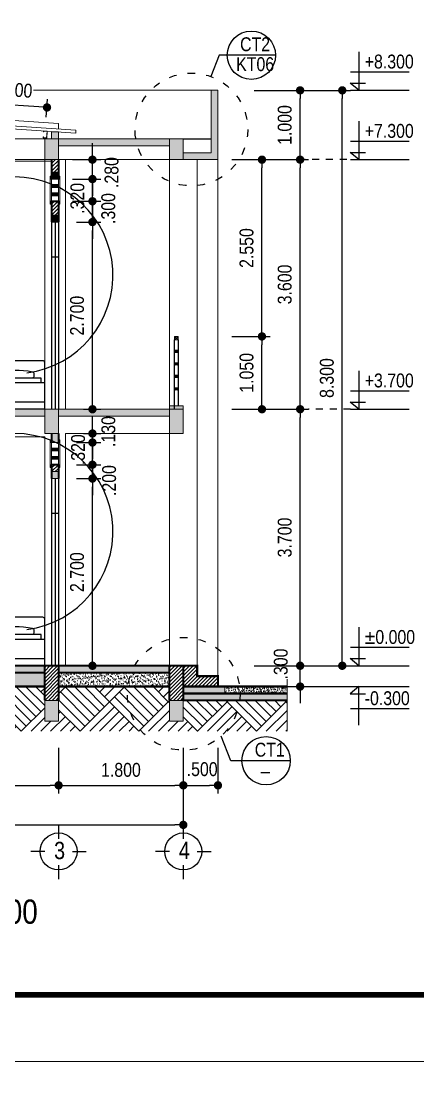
# Model space of a CAD drawing. Header units: millimetres. Extents: x 100 to 288, y -65 to 177.
# Drawn here: x 257.31 to 263.02, y 116.98 to 132.45 of the extents above; entities that cross this region are included whole.
import ezdxf

# ---------------------------------------------------------------- set-up
doc = ezdxf.new("R2010")
doc.units = ezdxf.units.MM
doc.header["$LTSCALE"] = 0.3
doc.header["$MEASUREMENT"] = 0
doc.header["$PDMODE"] = 2
doc.linetypes.add('ACAD_ISO03W100', pattern=[30, 12, -18])
doc.layers.get('0').update_dxf_attribs({"linetype": 'CONTINUOUS', "lineweight": 13})
doc.layers.get('DEFPOINTS').update_dxf_attribs({"linetype": 'CONTINUOUS', "lineweight": 13})
for name, color, linetype in [('CHU', 3, 'CONTINUOUS'), ('HACTH', 8, 'CONTINUOUS'), ('HATCH', 8, 'CONTINUOUS'), ('HATCH1', 8, 'CONTINUOUS'), ('LAYER 1', 1, 'CONTINUOUS'), ('LAYER 7', 7, 'CONTINUOUS'), ('LAYER1', 1, 'CONTINUOUS'), ('LAYER5', 5, 'CONTINUOUS'), ('LAYER7', 7, 'CONTINUOUS'), ('NETMANH', 44, 'CONTINUOUS')]:
    doc.layers.add(name, color=color, linetype=linetype)
doc.styles.add('HELVE-KT', font='VHELVCN.TTF')
doc.dimstyles.new('1-100', dxfattribs={"dimtxt": 0.2, "dimasz": 0.12, "dimexe": 0.12, "dimexo": 0.2, "dimgap": 0.12, "dimtad": 1, "dimdec": 3, "dimzin": 4, "dimdsep": 46, "dimtxsty": 'HELVE-KT', "dimblk1": 'DOT', "dimblk2": 'DOT', "dimsah": 1, "dimcen": -0.18, "dimadec": 3, "dimazin": 0, "dimtfac": 1, "dimtdec": 3, "dimtmove": 2, "dimatfit": 3, "dimldrblk": 'DOT', "dimfxl": 0, "dimtolj": 1, "dimtzin": 4, "dimarcsym": 0})

# ---------------------------------------------------------------- blocks, each defined once
blk = doc.blocks.new('_DOT')
at = {"color": 0, "linetype": 'ByBlock'}
blk.add_line((-0.5, 0), (-1, 0), dxfattribs=at)
at = {"color": 0, "linetype": 'ByBlock', "const_width": 0.5}
blk.add_lwpolyline([(-0.25, 0, 1), (0.25, 0, 1)], format="xyb", close=True, dxfattribs=at)
blk = doc.blocks.new('*D493')
at = {"layer": 'DEFPOINTS', "color": 0, "lineweight": -2, "ltscale": 5}
for p in [(252.142, 122.172), (257.842, 122.172), (257.842, 121.43)]:
    blk.add_point(p, dxfattribs=at)
at = {"layer": 'LAYER 1', "color": 0, "lineweight": -2, "ltscale": 5}
for p, q in [((252.142, 121.972), (252.142, 121.31)), ((257.842, 121.972), (257.842, 121.31)), ((252.262, 121.43), (257.722, 121.43))]:
    blk.add_line(p, q, dxfattribs=at)
at = {"layer": 'LAYER 1', "color": 0, "lineweight": -2, "ltscale": 5, "xscale": 0.12, "yscale": 0.12, "zscale": 0.12, "rotation": 180}
blk.add_blockref('_DOT', (252.142, 121.43), dxfattribs=at)
at = {"layer": 'LAYER 1', "color": 0, "lineweight": -2, "ltscale": 5, "xscale": 0.12, "yscale": 0.12, "zscale": 0.12}
blk.add_blockref('_DOT', (257.842, 121.43), dxfattribs=at)
at = {"layer": 'LAYER 1', "color": 0, "ltscale": 5, "insert": (254.992, 121.652), "char_height": 0.2, "attachment_point": 5, "style": 'HELVE-KT'}
blk.add_mtext('\\A1;5.700', dxfattribs=at)
blk = doc.blocks.new('*D494')
at = {"layer": 'DEFPOINTS', "color": 0, "lineweight": -2, "ltscale": 5}
for p in [(257.842, 122.172), (259.642, 122.172), (259.642, 121.43)]:
    blk.add_point(p, dxfattribs=at)
at = {"layer": 'LAYER 1', "color": 0, "lineweight": -2, "ltscale": 5}
for p, q in [((257.842, 121.972), (257.842, 121.31)), ((259.642, 121.972), (259.642, 121.31)), ((257.962, 121.43), (259.522, 121.43))]:
    blk.add_line(p, q, dxfattribs=at)
at = {"layer": 'LAYER 1', "color": 0, "lineweight": -2, "ltscale": 5, "xscale": 0.12, "yscale": 0.12, "zscale": 0.12, "rotation": 180}
blk.add_blockref('_DOT', (257.842, 121.43), dxfattribs=at)
at = {"layer": 'LAYER 1', "color": 0, "lineweight": -2, "ltscale": 5, "xscale": 0.12, "yscale": 0.12, "zscale": 0.12}
blk.add_blockref('_DOT', (259.642, 121.43), dxfattribs=at)
at = {"layer": 'LAYER 1', "color": 0, "ltscale": 5, "insert": (258.742, 121.652), "char_height": 0.2, "attachment_point": 5, "style": 'HELVE-KT'}
blk.add_mtext('\\A1;1.800', dxfattribs=at)
blk = doc.blocks.new('*D495')
at = {"layer": 'DEFPOINTS', "color": 0, "lineweight": -2, "ltscale": 5}
for p in [(250.642, 121.578), (259.642, 121.578), (259.642, 120.86)]:
    blk.add_point(p, dxfattribs=at)
at = {"layer": 'LAYER 1', "color": 0, "lineweight": -2, "ltscale": 5}
for p, q in [((250.642, 121.378), (250.642, 120.74)), ((259.642, 121.378), (259.642, 120.74)), ((250.762, 120.86), (259.522, 120.86))]:
    blk.add_line(p, q, dxfattribs=at)
at = {"layer": 'LAYER 1', "color": 0, "lineweight": -2, "ltscale": 5, "xscale": 0.12, "yscale": 0.12, "zscale": 0.12, "rotation": 180}
blk.add_blockref('_DOT', (250.642, 120.86), dxfattribs=at)
at = {"layer": 'LAYER 1', "color": 0, "lineweight": -2, "ltscale": 5, "xscale": 0.12, "yscale": 0.12, "zscale": 0.12}
blk.add_blockref('_DOT', (259.642, 120.86), dxfattribs=at)
at = {"layer": 'LAYER 1', "color": 0, "ltscale": 5, "insert": (255.142, 121.082), "char_height": 0.2, "attachment_point": 5, "style": 'HELVE-KT'}
blk.add_mtext('\\A1;9.000', dxfattribs=at)
blk = doc.blocks.new('*D496')
at = {"layer": 'DEFPOINTS', "color": 0, "lineweight": -2, "ltscale": 5}
for p in [(259.642, 122.172), (260.142, 122.172), (260.142, 121.43)]:
    blk.add_point(p, dxfattribs=at)
at = {"layer": 'LAYER 1', "color": 0, "lineweight": -2, "ltscale": 5}
for p, q in [((259.642, 121.972), (259.642, 121.31)), ((260.142, 121.972), (260.142, 121.31)), ((259.762, 121.43), (260.022, 121.43))]:
    blk.add_line(p, q, dxfattribs=at)
at = {"layer": 'LAYER 1', "color": 0, "lineweight": -2, "ltscale": 5, "xscale": 0.12, "yscale": 0.12, "zscale": 0.12, "rotation": 180}
blk.add_blockref('_DOT', (259.642, 121.43), dxfattribs=at)
at = {"layer": 'LAYER 1', "color": 0, "lineweight": -2, "ltscale": 5, "xscale": 0.12, "yscale": 0.12, "zscale": 0.12}
blk.add_blockref('_DOT', (260.142, 121.43), dxfattribs=at)
at = {"layer": 'LAYER 1', "color": 0, "ltscale": 5, "insert": (259.914, 121.662), "char_height": 0.2, "attachment_point": 5, "style": 'HELVE-KT'}
blk.add_mtext('\\A1;.500', dxfattribs=at)
blk = doc.blocks.new('*D487')
at = {"layer": 'DEFPOINTS', "color": 0, "lineweight": -2, "ltscale": 5}
for p in [(260.466, 123.155), (261.328, 123.155), (260.466, 122.855)]:
    blk.add_point(p, dxfattribs=at)
at = {"layer": 'LAYER 1', "color": 0, "lineweight": -2, "ltscale": 5}
for p, q in [((261.328, 123.275), (261.328, 123.395)), ((260.666, 123.155), (261.448, 123.155)), ((261.328, 122.855), (261.328, 123.155)), ((260.666, 122.855), (261.448, 122.855)), ((261.328, 122.735), (261.328, 122.615))]:
    blk.add_line(p, q, dxfattribs=at)
at = {"layer": 'LAYER 1', "color": 0, "lineweight": -2, "ltscale": 5, "xscale": 0.12, "yscale": 0.12, "zscale": 0.12}
for p, rotation in [((261.328, 123.155), 270), ((261.328, 122.855), 90)]:
    blk.add_blockref('_DOT', p, dxfattribs=dict(at, rotation=rotation))
at = {"layer": 'LAYER 1', "color": 0, "ltscale": 5, "insert": (261.049, 123.18), "char_height": 0.2, "attachment_point": 5, "rotation": 90, "style": 'HELVE-KT'}
blk.add_mtext('\\A1;.300', dxfattribs=at)
blk = doc.blocks.new('*D488')
at = {"layer": 'DEFPOINTS', "color": 0, "lineweight": -2, "ltscale": 5}
for p in [(260.466, 126.855), (261.328, 126.855), (260.466, 123.155)]:
    blk.add_point(p, dxfattribs=at)
at = {"layer": 'LAYER 1', "color": 0, "lineweight": -2, "ltscale": 5}
for p, q in [((260.666, 126.855), (261.448, 126.855)), ((261.328, 123.275), (261.328, 126.735)), ((260.666, 123.155), (261.448, 123.155))]:
    blk.add_line(p, q, dxfattribs=at)
at = {"layer": 'LAYER 1', "color": 0, "lineweight": -2, "ltscale": 5, "xscale": 0.12, "yscale": 0.12, "zscale": 0.12}
for p, rotation in [((261.328, 126.855), 90), ((261.328, 123.155), 270)]:
    blk.add_blockref('_DOT', p, dxfattribs=dict(at, rotation=rotation))
at = {"layer": 'LAYER 1', "color": 0, "ltscale": 5, "insert": (261.106, 125.005), "char_height": 0.2, "attachment_point": 5, "rotation": 90, "style": 'HELVE-KT'}
blk.add_mtext('\\A1;3.700', dxfattribs=at)
blk = doc.blocks.new('*D489')
at = {"layer": 'DEFPOINTS', "color": 0, "lineweight": -2, "ltscale": 5}
for p in [(260.466, 130.455), (261.328, 130.455), (260.466, 126.855)]:
    blk.add_point(p, dxfattribs=at)
at = {"layer": 'LAYER 1', "color": 0, "lineweight": -2, "ltscale": 5}
for p, q in [((260.666, 130.455), (261.448, 130.455)), ((261.328, 126.975), (261.328, 130.335)), ((260.666, 126.855), (261.448, 126.855))]:
    blk.add_line(p, q, dxfattribs=at)
at = {"layer": 'LAYER 1', "color": 0, "lineweight": -2, "ltscale": 5, "xscale": 0.12, "yscale": 0.12, "zscale": 0.12}
for p, rotation in [((261.328, 130.455), 90), ((261.328, 126.855), 270)]:
    blk.add_blockref('_DOT', p, dxfattribs=dict(at, rotation=rotation))
at = {"layer": 'LAYER 1', "color": 0, "ltscale": 5, "insert": (261.106, 128.655), "char_height": 0.2, "attachment_point": 5, "rotation": 90, "style": 'HELVE-KT'}
blk.add_mtext('\\A1;3.600', dxfattribs=at)
blk = doc.blocks.new('*D490')
at = {"layer": 'DEFPOINTS', "color": 0, "lineweight": -2, "ltscale": 5}
for p in [(260.466, 131.455), (261.328, 131.455), (260.466, 130.455)]:
    blk.add_point(p, dxfattribs=at)
at = {"layer": 'LAYER 1', "color": 0, "lineweight": -2, "ltscale": 5}
for p, q in [((260.666, 131.455), (261.448, 131.455)), ((261.328, 130.575), (261.328, 131.335)), ((260.666, 130.455), (261.448, 130.455))]:
    blk.add_line(p, q, dxfattribs=at)
at = {"layer": 'LAYER 1', "color": 0, "lineweight": -2, "ltscale": 5, "xscale": 0.12, "yscale": 0.12, "zscale": 0.12}
for p, rotation in [((261.328, 131.455), 90), ((261.328, 130.455), 270)]:
    blk.add_blockref('_DOT', p, dxfattribs=dict(at, rotation=rotation))
at = {"layer": 'LAYER 1', "color": 0, "ltscale": 5, "insert": (261.106, 130.955), "char_height": 0.2, "attachment_point": 5, "rotation": 90, "style": 'HELVE-KT'}
blk.add_mtext('\\A1;1.000', dxfattribs=at)
blk = doc.blocks.new('*D491')
at = {"layer": 'DEFPOINTS', "color": 0, "lineweight": -2, "ltscale": 5}
for p in [(261.151, 131.455), (261.936, 131.455), (261.151, 123.155)]:
    blk.add_point(p, dxfattribs=at)
at = {"layer": 'LAYER 1', "color": 0, "lineweight": -2, "ltscale": 5}
for p, q in [((261.351, 131.455), (262.056, 131.455)), ((261.936, 123.275), (261.936, 131.335)), ((261.351, 123.155), (262.056, 123.155))]:
    blk.add_line(p, q, dxfattribs=at)
at = {"layer": 'LAYER 1', "color": 0, "lineweight": -2, "ltscale": 5, "xscale": 0.12, "yscale": 0.12, "zscale": 0.12}
for p, rotation in [((261.936, 131.455), 90), ((261.936, 123.155), 270)]:
    blk.add_blockref('_DOT', p, dxfattribs=dict(at, rotation=rotation))
at = {"layer": 'LAYER 1', "color": 0, "ltscale": 5, "insert": (261.714, 127.305), "char_height": 0.2, "attachment_point": 5, "rotation": 90, "style": 'HELVE-KT'}
blk.add_mtext('\\A1;8.300', dxfattribs=at)
blk = doc.blocks.new('g.don rong900')
at = {"layer": 'NETMANH'}
for p, q in [((-644, 380), (-1544, 380)), ((-644, 100), (-1544, 100)), ((-1544, 0), (-1386, 0)), ((-644, 0), (-1386, 0))]:
    blk.add_line(p, q, dxfattribs=at)
for points in [[(-644, 0), (-644, 670, 0.414214), (-674, 700), (-1514, 700, 0.414214), (-1544, 670), (-1544, 0)], [(-825, 454, 0.414214), (-795, 484), (-795, 507, 0.361454), (-820, 537, 0.091971), (-1337, 537, 0.361454), (-1361, 507), (-1361, 484, 0.414214), (-1331, 454)]]:
    blk.add_lwpolyline(points, format="xyb", dxfattribs=at)
blk.add_lwpolyline([(-694, 380), (-694, 450), (-1494, 450), (-1494, 380)], dxfattribs=at)
blk.add_arc((-1078, 1932), 1418, 262.8653, 277.1347, dxfattribs=at)
blk = doc.blocks.new('*D498')
at = {"layer": 'DEFPOINTS', "color": 0, "lineweight": -2, "ltscale": 0.08}
for p in [(257.901, 125.855), (258.331, 125.855), (257.901, 123.155)]:
    blk.add_point(p, dxfattribs=at)
at = {"layer": 'LAYER 1', "color": 0, "lineweight": -2, "ltscale": 0.08}
for p, q in [((258.101, 125.855), (258.451, 125.855)), ((258.331, 123.275), (258.331, 125.735)), ((258.101, 123.155), (258.451, 123.155))]:
    blk.add_line(p, q, dxfattribs=at)
at = {"layer": 'LAYER 1', "color": 0, "lineweight": -2, "ltscale": 0.08, "xscale": 0.12, "yscale": 0.12, "zscale": 0.12}
for p, rotation in [((258.331, 125.855), 90), ((258.331, 123.155), 270)]:
    blk.add_blockref('_DOT', p, dxfattribs=dict(at, rotation=rotation))
at = {"layer": 'LAYER 1', "color": 0, "lineweight": -2, "ltscale": 0.08, "insert": (258.109, 124.505), "char_height": 0.2, "attachment_point": 5, "rotation": 90, "style": 'HELVE-KT'}
blk.add_mtext('\\A1;2.700', dxfattribs=at)
blk = doc.blocks.new('*D499')
at = {"layer": 'DEFPOINTS', "color": 0, "lineweight": -2, "ltscale": 0.08}
for p in [(257.901, 126.055), (258.331, 126.055), (257.901, 125.855)]:
    blk.add_point(p, dxfattribs=at)
at = {"layer": 'LAYER 1', "color": 0, "lineweight": -2, "ltscale": 0.08}
for p, q in [((258.331, 126.175), (258.331, 126.295)), ((258.101, 126.055), (258.451, 126.055)), ((258.331, 125.855), (258.331, 126.055)), ((258.101, 125.855), (258.451, 125.855)), ((258.331, 125.735), (258.331, 125.615))]:
    blk.add_line(p, q, dxfattribs=at)
at = {"layer": 'LAYER 1', "color": 0, "lineweight": -2, "ltscale": 0.08, "xscale": 0.12, "yscale": 0.12, "zscale": 0.12}
for p, rotation in [((258.331, 126.055), 270), ((258.331, 125.855), 90)]:
    blk.add_blockref('_DOT', p, dxfattribs=dict(at, rotation=rotation))
at = {"layer": 'LAYER 1', "color": 0, "lineweight": -2, "ltscale": 0.08, "insert": (258.572, 125.826), "char_height": 0.2, "attachment_point": 5, "rotation": 90, "style": 'HELVE-KT'}
blk.add_mtext('\\A1;.200', dxfattribs=at)
blk = doc.blocks.new('*D500')
at = {"layer": 'DEFPOINTS', "color": 0, "lineweight": -2, "ltscale": 0.08}
for p in [(257.901, 126.375), (258.331, 126.375), (257.901, 126.055)]:
    blk.add_point(p, dxfattribs=at)
at = {"layer": 'LAYER 1', "color": 0, "lineweight": -2, "ltscale": 0.08}
for p, q in [((258.331, 126.495), (258.331, 126.615)), ((258.101, 126.375), (258.451, 126.375)), ((258.331, 126.055), (258.331, 126.375)), ((258.101, 126.055), (258.451, 126.055)), ((258.331, 125.935), (258.331, 125.815))]:
    blk.add_line(p, q, dxfattribs=at)
at = {"layer": 'LAYER 1', "color": 0, "lineweight": -2, "ltscale": 0.08, "xscale": 0.12, "yscale": 0.12, "zscale": 0.12}
for p, rotation in [((258.331, 126.375), 270), ((258.331, 126.055), 90)]:
    blk.add_blockref('_DOT', p, dxfattribs=dict(at, rotation=rotation))
at = {"layer": 'LAYER 1', "color": 0, "lineweight": -2, "ltscale": 0.08, "insert": (258.124, 126.271), "char_height": 0.2, "attachment_point": 5, "rotation": 90, "style": 'HELVE-KT'}
blk.add_mtext('\\A1;.320', dxfattribs=at)
blk = doc.blocks.new('*D501')
at = {"layer": 'DEFPOINTS', "color": 0, "lineweight": -2, "ltscale": 0.08}
for p in [(258.001, 126.505), (258.331, 126.505), (257.901, 126.375)]:
    blk.add_point(p, dxfattribs=at)
at = {"layer": 'LAYER 1', "color": 0, "lineweight": -2, "ltscale": 0.08}
for p, q in [((258.331, 126.625), (258.331, 126.745)), ((258.201, 126.505), (258.451, 126.505)), ((258.331, 126.375), (258.331, 126.505)), ((258.101, 126.375), (258.451, 126.375)), ((258.331, 126.255), (258.331, 126.135))]:
    blk.add_line(p, q, dxfattribs=at)
at = {"layer": 'LAYER 1', "color": 0, "lineweight": -2, "ltscale": 0.08, "xscale": 0.12, "yscale": 0.12, "zscale": 0.12}
for p, rotation in [((258.331, 126.505), 270), ((258.331, 126.375), 90)]:
    blk.add_blockref('_DOT', p, dxfattribs=dict(at, rotation=rotation))
at = {"layer": 'LAYER 1', "color": 0, "lineweight": -2, "ltscale": 0.08, "insert": (258.561, 126.533), "char_height": 0.2, "attachment_point": 5, "rotation": 90, "style": 'HELVE-KT'}
blk.add_mtext('\\A1;.130', dxfattribs=at)
blk = doc.blocks.new('*D502')
at = {"layer": 'DEFPOINTS', "color": 0, "lineweight": -2, "ltscale": 0.08}
for p in [(257.901, 129.555), (258.331, 129.555), (258.001, 126.855)]:
    blk.add_point(p, dxfattribs=at)
at = {"layer": 'LAYER 1', "color": 0, "lineweight": -2, "ltscale": 0.08}
for p, q in [((258.101, 129.555), (258.451, 129.555)), ((258.331, 126.975), (258.331, 129.435)), ((258.201, 126.855), (258.451, 126.855))]:
    blk.add_line(p, q, dxfattribs=at)
at = {"layer": 'LAYER 1', "color": 0, "lineweight": -2, "ltscale": 0.08, "xscale": 0.12, "yscale": 0.12, "zscale": 0.12}
for p, rotation in [((258.331, 129.555), 90), ((258.331, 126.855), 270)]:
    blk.add_blockref('_DOT', p, dxfattribs=dict(at, rotation=rotation))
at = {"layer": 'LAYER 1', "color": 0, "lineweight": -2, "ltscale": 0.08, "insert": (258.109, 128.205), "char_height": 0.2, "attachment_point": 5, "rotation": 90, "style": 'HELVE-KT'}
blk.add_mtext('\\A1;2.700', dxfattribs=at)
blk = doc.blocks.new('*D503')
at = {"layer": 'DEFPOINTS', "color": 0, "lineweight": -2, "ltscale": 0.08}
for p in [(257.842, 129.855), (258.331, 129.855), (257.901, 129.555)]:
    blk.add_point(p, dxfattribs=at)
at = {"layer": 'LAYER 1', "color": 0, "lineweight": -2, "ltscale": 0.08}
for p, q in [((258.331, 129.975), (258.331, 130.095)), ((258.042, 129.855), (258.451, 129.855)), ((258.331, 129.555), (258.331, 129.855)), ((258.101, 129.555), (258.451, 129.555)), ((258.331, 129.435), (258.331, 129.315))]:
    blk.add_line(p, q, dxfattribs=at)
at = {"layer": 'LAYER 1', "color": 0, "lineweight": -2, "ltscale": 0.08, "xscale": 0.12, "yscale": 0.12, "zscale": 0.12}
for p, rotation in [((258.331, 129.855), 270), ((258.331, 129.555), 90)]:
    blk.add_blockref('_DOT', p, dxfattribs=dict(at, rotation=rotation))
at = {"layer": 'LAYER 1', "color": 0, "lineweight": -2, "ltscale": 0.08, "insert": (258.56, 129.75), "char_height": 0.2, "attachment_point": 5, "rotation": 90, "style": 'HELVE-KT'}
blk.add_mtext('\\A1;.300', dxfattribs=at)
blk = doc.blocks.new('*D504')
at = {"layer": 'DEFPOINTS', "color": 0, "lineweight": -2, "ltscale": 0.08}
for p in [(257.842, 130.175), (258.331, 130.175), (257.842, 129.855)]:
    blk.add_point(p, dxfattribs=at)
at = {"layer": 'LAYER 1', "color": 0, "lineweight": -2, "ltscale": 0.08}
for p, q in [((258.331, 130.295), (258.331, 130.415)), ((258.042, 130.175), (258.451, 130.175)), ((258.331, 129.855), (258.331, 130.175)), ((258.042, 129.855), (258.451, 129.855)), ((258.331, 129.735), (258.331, 129.615))]:
    blk.add_line(p, q, dxfattribs=at)
at = {"layer": 'LAYER 1', "color": 0, "lineweight": -2, "ltscale": 0.08, "xscale": 0.12, "yscale": 0.12, "zscale": 0.12}
for p, rotation in [((258.331, 130.175), 270), ((258.331, 129.855), 90)]:
    blk.add_blockref('_DOT', p, dxfattribs=dict(at, rotation=rotation))
at = {"layer": 'LAYER 1', "color": 0, "lineweight": -2, "ltscale": 0.08, "insert": (258.114, 129.897), "char_height": 0.2, "attachment_point": 5, "rotation": 90, "style": 'HELVE-KT'}
blk.add_mtext('\\A1;.320', dxfattribs=at)
blk = doc.blocks.new('*D505')
at = {"layer": 'DEFPOINTS', "color": 0, "lineweight": -2, "ltscale": 0.08}
for p in [(257.842, 130.455), (258.331, 130.455), (257.842, 130.175)]:
    blk.add_point(p, dxfattribs=at)
at = {"layer": 'LAYER 1', "color": 0, "lineweight": -2, "ltscale": 0.08}
for p, q in [((258.331, 130.575), (258.331, 130.695)), ((258.042, 130.455), (258.451, 130.455)), ((258.331, 130.175), (258.331, 130.455)), ((258.042, 130.175), (258.451, 130.175)), ((258.331, 130.055), (258.331, 129.935))]:
    blk.add_line(p, q, dxfattribs=at)
at = {"layer": 'LAYER 1', "color": 0, "lineweight": -2, "ltscale": 0.08, "xscale": 0.12, "yscale": 0.12, "zscale": 0.12}
for p, rotation in [((258.331, 130.455), 270), ((258.331, 130.175), 90)]:
    blk.add_blockref('_DOT', p, dxfattribs=dict(at, rotation=rotation))
at = {"layer": 'LAYER 1', "color": 0, "lineweight": -2, "ltscale": 0.08, "insert": (258.607, 130.269), "char_height": 0.2, "attachment_point": 5, "rotation": 90, "style": 'HELVE-KT'}
blk.add_mtext('\\A1;.280', dxfattribs=at)
blk = doc.blocks.new('*D506')
at = {"layer": 'DEFPOINTS', "color": 0, "lineweight": -2, "ltscale": 0.08}
for p in [(260.142, 127.905), (260.777, 127.905), (260.142, 126.855)]:
    blk.add_point(p, dxfattribs=at)
at = {"layer": 'LAYER 1', "color": 0, "lineweight": -2, "ltscale": 0.08}
for p, q in [((260.342, 127.905), (260.897, 127.905)), ((260.777, 126.975), (260.777, 127.785)), ((260.342, 126.855), (260.897, 126.855))]:
    blk.add_line(p, q, dxfattribs=at)
at = {"layer": 'LAYER 1', "color": 0, "lineweight": -2, "ltscale": 0.08, "xscale": 0.12, "yscale": 0.12, "zscale": 0.12}
for p, rotation in [((260.777, 127.905), 90), ((260.777, 126.855), 270)]:
    blk.add_blockref('_DOT', p, dxfattribs=dict(at, rotation=rotation))
at = {"layer": 'LAYER 1', "color": 0, "lineweight": -2, "ltscale": 0.08, "insert": (260.555, 127.38), "char_height": 0.2, "attachment_point": 5, "rotation": 90, "style": 'HELVE-KT'}
blk.add_mtext('\\A1;1.050', dxfattribs=at)
blk = doc.blocks.new('*D507')
at = {"layer": 'DEFPOINTS', "color": 0, "lineweight": -2, "ltscale": 0.08}
for p in [(260.142, 130.455), (260.777, 130.455), (260.142, 127.905)]:
    blk.add_point(p, dxfattribs=at)
at = {"layer": 'LAYER 1', "color": 0, "lineweight": -2, "ltscale": 0.08}
for p, q in [((260.342, 130.455), (260.897, 130.455)), ((260.777, 128.025), (260.777, 130.335)), ((260.342, 127.905), (260.897, 127.905))]:
    blk.add_line(p, q, dxfattribs=at)
at = {"layer": 'LAYER 1', "color": 0, "lineweight": -2, "ltscale": 0.08, "xscale": 0.12, "yscale": 0.12, "zscale": 0.12}
for p, rotation in [((260.777, 130.455), 90), ((260.777, 127.905), 270)]:
    blk.add_blockref('_DOT', p, dxfattribs=dict(at, rotation=rotation))
at = {"layer": 'LAYER 1', "color": 0, "lineweight": -2, "ltscale": 0.08, "insert": (260.555, 129.18), "char_height": 0.2, "attachment_point": 5, "rotation": 90, "style": 'HELVE-KT'}
blk.add_mtext('\\A1;2.550', dxfattribs=at)
blk = doc.blocks.new('*D524')
at = {"layer": 'DEFPOINTS', "color": 0, "lineweight": -2, "ltscale": 0.08}
for p in [(256.777, 131.269), (256.754, 130.928), (257.652, 130.868)]:
    blk.add_point(p, dxfattribs=at)
at = {"layer": 'LAYER 1', "color": 0, "lineweight": -2, "ltscale": 0.08}
for p, q in [((256.767, 131.128), (256.785, 131.388)), ((257.665, 131.067), (257.683, 131.328)), ((257.555, 131.216), (256.897, 131.261))]:
    blk.add_line(p, q, dxfattribs=at)
at = {"layer": 'LAYER 1', "color": 0, "lineweight": -2, "ltscale": 0.08, "xscale": 0.12, "yscale": 0.12, "zscale": 0.12}
for p, rotation in [((256.777, 131.269), 176.1484342418025), ((257.675, 131.208), 356.1484342418025)]:
    blk.add_blockref('_DOT', p, dxfattribs=dict(at, rotation=rotation))
at = {"layer": 'LAYER 1', "color": 0, "lineweight": -2, "ltscale": 0.08, "insert": (257.241, 131.46), "char_height": 0.2, "attachment_point": 5, "rotation": 356.1484, "style": 'HELVE-KT'}
blk.add_mtext('\\A1;.900', dxfattribs=at)

msp = doc.modelspace()

# ---------------------------------------------------------------- hatches: boundary and pattern name
at = {"layer": 'HACTH', "lineweight": -2, "ltscale": 0.08}
msp.add_hatch(color=256, dxfattribs=at).paths.add_polyline_path([(259.64184, 126.90512), (259.44184, 126.90512), (259.44184, 126.85512), (259.64184, 126.85512)])
at = {"layer": 'HATCH', "lineweight": -2, "ltscale": 0.08}
h = msp.add_hatch(color=256, dxfattribs=at)
h.paths.add_polyline_path([(257.84184, 130.75512), (257.64184, 130.75512), (257.64184, 130.45512), (257.84184, 130.45512)])
h.paths.add_polyline_path([(259.44184, 130.75512), (257.84184, 130.75512), (257.84184, 130.65512), (259.44184, 130.65512)])
h.paths.add_polyline_path([(257.84184, 130.85502), (257.84043, 130.85512), (257.74184, 130.85512), (257.74184, 130.75512), (257.84184, 130.75512)])
h.paths.add_polyline_path([(259.64184, 130.75512), (259.44184, 130.75512), (259.44184, 130.45512), (259.64184, 130.45512)])
h.paths.add_polyline_path([(260.14184, 131.45512), (260.04184, 131.45512), (260.04184, 130.55512), (259.64184, 130.55512), (259.64184, 130.45512), (260.14184, 130.45512)])
h = msp.add_hatch(dxfattribs=at)
h.set_pattern_fill('ANSI31', color=256, scale=0.3, style=0)
h.set_pattern_definition([(45, (257.74184, 129.655117), (-0.0265165, 0.0265165), [])])
h.paths.add_polyline_path([(257.84184, 129.85512), (257.74184, 129.85512), (257.74184, 129.65512), (257.84184, 129.65512)])
h.paths.add_polyline_path([(257.84184, 130.45512), (257.74184, 130.45512), (257.74184, 130.27512), (257.84184, 130.27512)])
msp.add_hatch(color=256, dxfattribs=at).paths.add_polyline_path([(257.84184, 130.27512), (257.74184, 130.27512), (257.74184, 130.17512), (257.84184, 130.17512)])
h = msp.add_hatch(color=256, dxfattribs=at)
h.paths.add_polyline_path([(257.84184, 129.97512), (257.74184, 129.97512), (257.74184, 129.93512), (257.84184, 129.93512)])
h.paths.add_polyline_path([(257.84184, 130.09512), (257.74184, 130.09512), (257.74184, 130.05512), (257.84184, 130.05512)])
h = msp.add_hatch(color=256, dxfattribs=at)
h.paths.add_polyline_path([(250.84184, 126.85512), (250.64184, 126.85512), (250.64184, 126.50512), (250.84184, 126.50512)])
h.paths.add_polyline_path([(252.14184, 126.85512), (250.84184, 126.85512), (250.84184, 126.75512), (252.14184, 126.75512)])
h.paths.add_polyline_path([(252.34184, 126.85512), (252.14184, 126.85512), (252.14184, 126.50512), (252.34184, 126.50512)])
h.paths.add_polyline_path([(257.64184, 126.85512), (252.34184, 126.85512), (252.34184, 126.75512), (257.64184, 126.75512)])
h.paths.add_polyline_path([(257.84184, 126.85512), (257.64184, 126.85512), (257.64184, 126.50512), (257.84184, 126.50512)])
h.paths.add_polyline_path([(259.44184, 126.85512), (257.84184, 126.85512), (257.84184, 126.75512), (259.44184, 126.75512)])
h.paths.add_polyline_path([(259.64184, 126.85512), (259.44184, 126.85512), (259.44184, 126.50512), (259.64184, 126.50512)])
h.paths.add_polyline_path([(250.74184, 126.05512), (250.64184, 126.05512), (250.64184, 125.93512), (250.64184, 125.85512), (250.74184, 125.85512)])
h.paths.add_polyline_path([(250.64184, 125.93512), (250.24184, 125.93512), (250.24184, 125.85512), (250.54184, 125.85512), (250.64184, 125.85512)])
h.paths.add_polyline_path([(252.24184, 125.45512), (252.14184, 125.45512), (252.14184, 125.35512), (252.24184, 125.35512)])
h.paths.add_polyline_path([(257.84184, 125.95512), (257.74184, 125.95512), (257.74184, 125.85512), (257.84184, 125.85512)])
h.paths.add_polyline_path([(257.74184, 126.37512), (257.84184, 126.37512), (257.84184, 126.50512), (257.74184, 126.50512)])
h = msp.add_hatch(color=256, dxfattribs=at)
h.paths.add_polyline_path([(257.84184, 126.17512), (257.74184, 126.17512), (257.74184, 126.13512), (257.84184, 126.13512)])
h.paths.add_polyline_path([(257.84184, 126.29512), (257.74184, 126.29512), (257.74184, 126.25512), (257.84184, 126.25512)])
h = msp.add_hatch(dxfattribs=at)
h.set_pattern_fill('ANSI31', color=256, scale=0.3, style=0)
h.set_pattern_definition([(45, (257.74184, 125.955117), (-0.026517, 0.026517), [])])
h.paths.add_polyline_path([(257.84184, 126.05512), (257.74184, 126.05512), (257.74184, 125.95512), (257.84184, 125.95512)])
h = msp.add_hatch(dxfattribs=at)
h.set_pattern_fill('ANSI31', color=256, scale=0.3, style=0)
h.set_pattern_definition([(45, (250.64184, 122.655117), (-0.0265165, 0.0265165), [])])
h.paths.add_polyline_path([(259.64184, 123.15512), (259.44184, 123.15512), (259.44184, 122.65512), (259.64184, 122.65512)])
h.paths.add_polyline_path([(260.14184, 123.00512), (259.84184, 123.00512), (259.84184, 123.15512), (259.64184, 123.15512), (259.64184, 122.85512), (260.14184, 122.85512)])
h.paths.add_polyline_path([(257.84184, 123.15512), (257.64184, 123.15512), (257.64184, 122.65512), (257.84184, 122.65512)])
h.paths.add_polyline_path([(252.34184, 123.15512), (252.14184, 123.15512), (252.14184, 122.65512), (252.34184, 122.65512)])
h.paths.add_polyline_path([(250.84184, 123.15512), (250.64184, 123.15512), (250.64184, 122.65512), (250.84184, 122.65512)])
h = msp.add_hatch(color=256, dxfattribs=at)
h.paths.add_polyline_path([(252.14184, 123.15512), (250.84184, 123.15512), (250.84184, 123.05512), (252.14184, 123.05512)])
h.paths.add_polyline_path([(257.64184, 123.15512), (252.34184, 123.15512), (252.34184, 123.05512), (257.64184, 123.05512)])
h.paths.add_polyline_path([(259.44184, 123.15512), (257.84184, 123.15512), (257.84184, 123.05512), (259.44184, 123.05512)])
h = msp.add_hatch(dxfattribs=at)
h.set_pattern_fill('AR-SAND', color=256, scale=0.03, style=0)
h.set_pattern_definition([(37.5, (249.666195, 122.655117), (-0.0018898, 0.05780471), [0, -0.0456, 0, -0.051, 0, -0.04875]), (7.5, (249.666195, 122.65512), (0.0530933, 0.0846644), [0, -0.0246, 0, -0.0411, 0, -0.01575]), (327.5, (249.629295, 122.655117), (0.09342426, 0.00016977), [0, -0.015, 0, -0.054, 0, -0.0705]), (317.5, (249.629295, 122.65512), (0.0901838, 0.02633027), [0, -0.0075, 0, -0.0354, 0, -0.0405])])
h.paths.add_polyline_path([(252.14184, 123.05512), (250.84184, 123.05512), (250.84184, 122.85512), (252.14184, 122.85512)])
h.paths.add_polyline_path([(257.64184, 123.05512), (252.34184, 123.05512), (252.34184, 122.85512), (257.64184, 122.85512)])
h.paths.add_polyline_path([(261.13981, 122.75512), (259.64184, 122.75512), (259.64184, 122.65512), (261.13981, 122.65512)])
h.paths.add_polyline_path([(250.64184, 122.75512), (249.6662, 122.75512), (249.6662, 122.65512), (250.64184, 122.65512)])
h = msp.add_hatch(dxfattribs=at)
h.set_pattern_fill('AR-SAND', color=256, scale=0.03, style=0)
h.set_pattern_definition([(37.5, (257.84184, 122.855117), (-0.0018898, 0.0578047), [0, -0.0456, 0, -0.051, 0, -0.04875]), (7.5, (257.84184, 122.85512), (0.0530933, 0.0846644), [0, -0.0246, 0, -0.0411, 0, -0.01575]), (327.5, (257.80494, 122.855117), (0.0934243, 0.0001698), [0, -0.015, 0, -0.054, 0, -0.0705]), (317.5, (257.80494, 122.85512), (0.0901838, 0.0263303), [0, -0.0075, 0, -0.0354, 0, -0.0405])])
h.paths.add_polyline_path([(259.44184, 123.05512), (257.84184, 123.05512), (257.84184, 122.85512), (259.44184, 122.85512)])
h = msp.add_hatch(dxfattribs=at)
h.set_pattern_fill('AR-PARQ1', color=256, scale=0.05, angle=45, style=0)
h.set_pattern_definition([(135, (249.6662, 122.2106), (-0.848528, 6e-17), [0.6, -0.6]), (135, (249.7369, 122.2813), (-0.848528, 6e-17), [0.6, -0.6]), (135, (249.8076, 122.352), (-0.848528, 6e-17), [0.6, -0.6]), (135, (249.8783, 122.4227), (-0.848528, 6e-17), [0.6, -0.6]), (135, (249.94904, 122.49343), (-0.848528, 6e-17), [0.6, -0.6]), (135, (250.01975, 122.56414), (-0.848528, 6e-17), [0.6, -0.6]), (135, (250.09046, 122.63485), (-0.848528, 6e-17), [0.6, -0.6]), (45, (249.24193, 122.63485), (0.848528, -6e-17), [0.6, -0.6]), (45, (249.1712, 122.70556), (0.848528, -6e-17), [0.6, -0.6]), (45, (249.1005, 122.7763), (0.848528, -6e-17), [0.6, -0.6]), (45, (249.0298, 122.847), (0.848528, -6e-17), [0.6, -0.6]), (45, (248.9591, 122.9177), (0.848528, -6e-17), [0.6, -0.6]), (45, (248.8884, 122.9884), (0.848528, -6e-17), [0.6, -0.6]), (45, (248.81767, 123.0591), (0.848528, -6e-17), [0.6, -0.6])])
h.paths.add_polyline_path([(257.64184, 122.65512), (257.64184, 122.85512), (252.34184, 122.85512), (252.34184, 122.65512), (252.34184, 122.35512), (252.14184, 122.35512), (252.14184, 122.65512), (252.14184, 122.85512), (250.84184, 122.85512), (250.84184, 122.65512), (250.84184, 122.35512), (250.64184, 122.35512), (250.64184, 122.65512), (249.6662, 122.65512), (249.6662, 122.21059), (261.13981, 122.21059), (261.13981, 122.65512), (259.64184, 122.65512), (259.64184, 122.35512), (259.44184, 122.35512), (259.44184, 122.65512), (259.44184, 122.85512), (257.84184, 122.85512), (257.84184, 122.65512), (257.84184, 122.35512), (257.64184, 122.35512)])
h = msp.add_hatch(color=256, dxfattribs=at)
h.paths.add_polyline_path([(250.84184, 122.65512), (250.64184, 122.65512), (250.64184, 122.35512), (250.84184, 122.35512)])
h.paths.add_polyline_path([(252.34184, 122.65512), (252.14184, 122.65512), (252.14184, 122.35512), (252.34184, 122.35512)])
h.paths.add_polyline_path([(257.84184, 122.65512), (257.64184, 122.65512), (257.64184, 122.35512), (257.84184, 122.35512)])
h.paths.add_polyline_path([(259.64184, 122.65512), (259.44184, 122.65512), (259.44184, 122.35512), (259.64184, 122.35512)])
h.paths.add_polyline_path([(260.24184, 122.85512), (259.64184, 122.85512), (259.64184, 122.75512), (260.24184, 122.75512)])
h = msp.add_hatch(dxfattribs=at)
h.set_pattern_fill('AR-CONC', color=256, scale=0.01, style=0)
h.set_pattern_definition([(50, (260.24184, 122.755117), (0.071726, -0.0062752), [0.0075, -0.0825]), (355, (260.24184, 122.75512), (-0.013875, 0.075219), [0.006, -0.066]), (100.451, (260.24782, 122.754594), (0.057851, 0.068944), [0.006374, -0.070114]), (46.184, (260.24184, 122.77512), (0.106724, -0.016552), [0.01125, -0.12375]), (96.636, (260.25073, 122.77374), (0.093466, 0.097412), [0.009561, -0.105171]), (351.184, (260.24184, 122.77512), (0.093466, 0.097412), [0.009, -0.099]), (21, (260.25184, 122.770117), (0.0596907, -0.040262), [0.0075, -0.0825]), (326, (260.25184, 122.77012), (0.0243315, 0.072515), [0.006, -0.066]), (71.451, (260.256814, 122.76676), (0.084022, 0.032253), [0.006374, -0.070114]), (37.5, (260.24184, 122.755117), (0.001216, 0.0332894), [0, -0.0652, 0, -0.067, 0, -0.06625]), (7.5, (260.24184, 122.755117), (0.026307, 0.0394412), [0, -0.0382, 0, -0.0637, 0, -0.02525]), (327.5, (260.21954, 122.755117), (0.05338224, -0.0022555), [0, -0.025, 0, -0.078, 0, -0.1035]), (317.5, (260.20954, 122.755117), (0.0583186, 0.0100105), [0, -0.0325, 0, -0.0518, 0, -0.0735])])
h.paths.add_polyline_path([(261.13981, 122.85512), (260.24184, 122.85512), (260.24184, 122.75512), (261.13981, 122.75512)])
at = {"layer": 'HATCH1', "lineweight": -2, "ltscale": 0.08}
msp.add_hatch(color=256, dxfattribs=at).paths.add_polyline_path([(257.84184, 129.65512), (257.74184, 129.65512), (257.74184, 129.55512), (257.84184, 129.55512)])

# ---------------------------------------------------------------- linework, layer by layer
at = {"ltscale": 5}
for points in [[(257.4823, 131.45512), (260.14184, 131.45512)], [(260.04184, 130.55512), (260.04184, 131.45512)], [(260.14184, 122.85512), (260.14184, 131.45512)], [(250.73902, 131.33321), (258.08902, 130.83838)], [(250.74184, 131.37512), (258.09184, 130.88029)], [(250.89184, 131.4452), (257.84043, 130.97739)], [(257.62125, 130.78468), (257.62305, 130.78456), (257.62216, 130.77139), (257.66846, 130.76827), (257.67493, 130.86445), (257.62864, 130.86757), (257.62775, 130.8544), (257.62595, 130.85452), (257.62696, 130.86949), (257.67685, 130.86613), (257.67013, 130.76636), (257.62024, 130.76971), (257.62125, 130.78468), (257.62305, 130.78456)], [(257.84184, 130.75512), (257.84184, 130.85512), (257.74184, 130.85512), (257.74184, 130.75512)], [(257.84043, 130.89721), (257.84043, 130.97739)], [(258.09184, 130.88029), (258.08902, 130.83838)], [(259.44184, 130.75512), (250.84184, 130.75512)], [(259.44184, 130.65512), (257.84184, 130.65512)], [(259.64184, 130.55512), (260.04184, 130.55512)], [(259.44184, 130.45512), (250.84184, 130.45512)], [(257.74184, 130.43512), (252.24184, 130.43512)], [(257.64184, 126.85512), (257.64184, 130.45512)], [(257.94184, 126.85512), (257.94184, 130.45512)], [(259.44184, 126.90512), (259.44184, 130.45512)], [(259.64184, 130.45512), (260.14184, 130.45512)], [(259.84184, 123.00512), (259.84184, 130.45512)], [(257.74184, 130.21512), (257.72184, 130.21512), (257.72184, 130.17512), (257.74184, 130.17512)], [(257.74184, 130.27512), (257.84184, 130.27512)], [(257.84184, 130.21512), (257.86184, 130.21512), (257.86184, 130.17512), (257.84184, 130.17512)], [(257.72184, 129.85512), (257.72184, 130.17512)], [(257.74184, 130.17512), (257.74184, 129.85512)], [(257.74184, 130.17512), (257.84184, 130.17512)], [(257.84184, 130.17512), (257.84184, 129.85512)], [(257.86184, 129.85512), (257.86184, 130.17512)], [(257.74184, 129.85512), (257.72184, 129.85512), (257.72184, 129.81512), (257.74184, 129.81512)], [(257.84184, 129.85512), (257.86184, 129.85512), (257.86184, 129.81512), (257.84184, 129.81512)], [(257.84184, 129.65512), (257.74184, 129.65512)], [(257.84184, 129.55512), (257.74184, 129.55512)], [(259.64184, 126.85512), (250.64184, 126.85512)], [(259.44184, 126.85512), (257.94184, 126.85512)], [(259.64184, 126.85512), (259.64184, 126.90512), (259.44184, 126.90512), (259.44184, 126.85512)], [(257.64184, 126.75512), (252.34184, 126.75512)], [(259.44184, 126.75512), (257.84184, 126.75512)], [(259.44184, 126.50512), (257.94184, 126.50512)], [(257.94184, 123.15512), (257.94184, 126.50512)], [(259.44184, 123.15512), (259.44184, 126.50512)], [(252.34184, 126.45512), (257.64184, 126.45512)], [(257.64184, 123.15512), (257.64184, 126.45512)], [(257.74184, 126.41512), (257.72184, 126.41512), (257.72184, 126.37512), (257.74184, 126.37512)], [(257.72184, 126.05512), (257.72184, 126.37512)], [(257.74184, 126.37512), (257.74184, 126.05512)], [(257.74184, 126.37512), (257.84184, 126.37512)], [(257.84184, 126.41512), (257.86184, 126.41512), (257.86184, 126.37512), (257.84184, 126.37512)], [(257.84184, 126.37512), (257.84184, 126.05512)], [(257.86184, 126.05512), (257.86184, 126.37512)], [(257.74184, 126.05512), (257.72184, 126.05512), (257.72184, 126.01512), (257.74184, 126.01512)], [(257.84184, 126.05512), (257.86184, 126.05512), (257.86184, 126.01512), (257.84184, 126.01512)], [(257.84184, 125.95512), (257.74184, 125.95512)], [(257.84184, 125.85512), (257.74184, 125.85512)], [(261.13981, 122.9611), (261.13981, 122.21059)], [(260.24184, 122.85512), (260.24184, 122.75512)]]:
    msp.add_lwpolyline(points, dxfattribs=at)
for points in [[(257.64184, 130.45512), (257.84184, 130.45512), (257.84184, 130.75512), (257.64184, 130.75512)], [(259.44184, 130.45512), (259.64184, 130.45512), (259.64184, 130.75512), (259.44184, 130.75512)], [(257.74184, 130.05512), (257.84184, 130.05512), (257.84184, 130.09512), (257.74184, 130.09512)], [(257.74184, 129.93512), (257.84184, 129.93512), (257.84184, 129.97512), (257.74184, 129.97512)], [(259.51684, 127.85512), (259.56684, 127.85512), (259.56684, 127.90512), (259.51684, 127.90512)], [(259.52684, 127.67512), (259.55684, 127.67512), (259.55684, 127.70512), (259.52684, 127.70512)], [(259.52684, 127.49512), (259.55684, 127.49512), (259.55684, 127.52512), (259.52684, 127.52512)], [(259.52684, 127.31512), (259.55684, 127.31512), (259.55684, 127.34512), (259.52684, 127.34512)], [(259.52684, 127.13512), (259.55684, 127.13512), (259.55684, 127.16512), (259.52684, 127.16512)], [(257.64184, 126.50512), (257.84184, 126.50512), (257.84184, 126.85512), (257.64184, 126.85512)], [(259.44184, 126.50512), (259.64184, 126.50512), (259.64184, 126.85512), (259.44184, 126.85512)], [(257.74184, 126.25512), (257.84184, 126.25512), (257.84184, 126.29512), (257.74184, 126.29512)], [(257.74184, 126.13512), (257.84184, 126.13512), (257.84184, 126.17512), (257.74184, 126.17512)], [(257.64184, 122.35512), (257.84184, 122.35512), (257.84184, 122.65512), (257.64184, 122.65512)], [(259.44184, 122.35512), (259.64184, 122.35512), (259.64184, 122.65512), (259.44184, 122.65512)]]:
    msp.add_lwpolyline(points, close=True, dxfattribs=at)
at = {"layer": 'CHU'}
for points in [[(257.84184, 120.86029), (257.84184, 120.66029)], [(259.64184, 120.86029), (259.64184, 120.66029)], [(257.64184, 120.47695), (257.44184, 120.47695)], [(258.04184, 120.47695), (258.24184, 120.47695)], [(259.44184, 120.47695), (259.24184, 120.47695)], [(259.84184, 120.47695), (260.04184, 120.47695)], [(257.84184, 120.27695), (257.84184, 120.07695)], [(259.64184, 120.27695), (259.64184, 120.07695)]]:
    msp.add_lwpolyline(points, dxfattribs=at)
for centre in [(257.84184, 120.47695), (259.64184, 120.47695)]:
    msp.add_circle(centre, 0.26667, dxfattribs=at)
at = {"layer": 'DEFPOINTS', "linetype": 'Continuous', "ltscale": 0.08}
for points in [[(245.74885, 117.44536), (287.74885, 117.44536), (287.74885, 147.14536), (245.74885, 147.14536)], [(245.74885, 87.74536), (287.74885, 87.74536), (287.74885, 117.44536), (245.74885, 117.44536)]]:
    msp.add_lwpolyline(points, close=True, dxfattribs=at)
at = {"layer": 'HATCH', "lineweight": -2, "ltscale": 0.08}
for points in [[(259.64184, 130.75512), (260.04184, 130.75512)], [(259.51684, 127.85512), (259.56684, 127.90512)], [(259.51684, 127.90512), (259.56684, 127.85512)], [(259.52684, 127.67512), (259.55684, 127.70512)], [(259.52684, 127.70512), (259.55684, 127.67512)], [(259.52684, 127.49512), (259.55684, 127.52512)], [(259.52684, 127.52512), (259.55684, 127.49512)], [(259.52684, 127.31512), (259.55684, 127.34512)], [(259.52684, 127.34512), (259.55684, 127.31512)], [(259.52684, 127.13512), (259.55684, 127.16512)], [(259.52684, 127.16512), (259.55684, 127.13512)]]:
    msp.add_lwpolyline(points, dxfattribs=at)
at = {"layer": 'LAYER 1', "linetype": 'ACAD_ISO03W100', "ltscale": 0.01}
for points in [[(262.0008, 130.45512), (261.39287, 130.45512)], [(262.05612, 126.85512), (261.44819, 126.85512)]]:
    msp.add_lwpolyline(points, dxfattribs=at)
at = {"layer": 'LAYER 7', "ltscale": 20}
for points in [[(260.97321, 131.9612), (260.16147, 131.9612), (260.03923, 131.65496)], [(261.18523, 121.78517), (260.32783, 121.78517), (260.186, 122.14048)]]:
    msp.add_lwpolyline(points, dxfattribs=at)
for centre in [(260.62438, 131.9612), (260.83639, 121.78517)]:
    msp.add_circle(centre, 0.34883, dxfattribs=at)
at = {"layer": 'LAYER 7', "linetype": 'ACAD_ISO03W100', "ltscale": 0.03}
for centre in [(259.75793, 130.89131), (259.64746, 122.75061)]:
    msp.add_circle(centre, 0.8138, dxfattribs=at)
at = {"layer": 'LAYER1', "linetype": 'Continuous', "ltscale": 0.05}
for points in [[(262.17714, 132.01073), (262.17714, 131.45512)], [(262.05612, 131.72079), (262.89979, 131.72079)], [(262.04923, 131.55869), (262.27228, 131.55869)], [(262.17714, 131.45512), (262.04923, 131.55869)], [(262.05612, 131.45512), (262.89979, 131.45512)], [(262.17714, 131.01073), (262.17714, 130.45512)], [(262.05612, 130.72079), (262.89979, 130.72079)], [(262.04923, 130.55869), (262.27228, 130.55869)], [(262.17714, 130.45512), (262.04923, 130.55869)], [(262.05612, 130.45512), (262.89979, 130.45512)], [(262.17714, 127.41073), (262.17714, 126.85512)], [(262.05612, 127.12079), (262.89979, 127.12079)], [(262.04923, 126.95869), (262.27228, 126.95869)], [(262.17714, 126.85512), (262.04923, 126.95869)], [(262.05612, 126.85512), (262.89979, 126.85512)], [(262.17714, 123.71073), (262.17714, 123.15512)], [(262.05612, 123.42079), (262.89979, 123.42079)], [(262.04923, 123.25869), (262.27228, 123.25869)], [(262.17714, 123.15512), (262.04923, 123.25869)], [(262.05612, 123.15512), (262.89979, 123.15512)], [(261.44819, 122.85512), (262.89979, 122.85512)], [(262.17714, 122.85512), (262.04923, 122.75154)], [(262.17714, 122.2995), (262.17714, 122.85512)], [(262.04923, 122.75154), (262.27228, 122.75154)], [(262.05612, 122.53742), (262.89979, 122.53742)]]:
    msp.add_lwpolyline(points, dxfattribs=at)
at = {"layer": 'LAYER5', "color": 163, "ltscale": 5}
for points in [[(257.74184, 129.55512), (257.74184, 126.85512)], [(257.79184, 129.55512), (257.79184, 126.85512)], [(257.84184, 129.55512), (257.84184, 126.85512)], [(257.74184, 129.05512), (257.84184, 129.05512)], [(257.74184, 125.85512), (257.74184, 123.15512)], [(257.79184, 125.85512), (257.79184, 123.15512)], [(257.84184, 125.85512), (257.84184, 123.15512)], [(257.74184, 125.35512), (257.84184, 125.35512)]]:
    msp.add_lwpolyline(points, dxfattribs=at)
at = {"layer": 'LAYER5', "ltscale": 5}
for points in [[(259.51684, 126.85512), (259.51684, 127.85512)], [(259.56684, 127.85512), (259.56684, 126.90512)]]:
    msp.add_lwpolyline(points, dxfattribs=at)
at = {"layer": 'LAYER7', "linetype": 'Continuous', "const_width": 0.08}
msp.add_lwpolyline([(286.74885, 146.18282), (247.54885, 146.18282), (247.54885, 118.40791), (286.74885, 118.40791)], close=True, dxfattribs=at)
at = {"layer": 'LAYER7', "ltscale": 5, "const_width": 0.03}
for points in [[(257.74184, 130.17512), (257.74184, 130.45512)], [(257.84184, 130.17512), (257.84184, 130.45512)], [(257.74184, 129.55512), (257.74184, 129.85512)], [(257.74184, 129.85512), (257.84184, 129.85512)], [(257.84184, 129.55512), (257.84184, 129.85512)], [(257.74184, 126.37512), (257.74184, 126.50512)], [(257.84184, 126.37512), (257.84184, 126.50512)], [(257.74184, 125.85512), (257.74184, 126.05512)], [(257.74184, 126.05512), (257.84184, 126.05512)], [(257.84184, 125.85512), (257.84184, 126.05512)], [(259.64184, 123.15512), (250.64184, 123.15512)], [(257.64184, 122.65512), (257.64184, 123.15512)], [(257.84184, 122.65512), (257.84184, 123.15512)], [(259.44184, 122.65512), (259.44184, 123.15512)], [(259.64184, 122.65512), (259.64184, 123.15512)], [(260.14184, 122.85512), (260.14184, 123.00512), (259.84184, 123.00512), (259.84184, 123.15512), (259.64184, 123.15512)], [(257.64184, 123.05512), (252.34184, 123.05512)], [(259.44184, 123.05512), (257.84184, 123.05512)], [(257.64184, 122.85512), (252.34184, 122.85512)], [(259.44184, 122.85512), (257.84184, 122.85512)], [(261.13981, 122.85512), (259.64184, 122.85512)], [(261.13981, 122.75512), (259.64184, 122.75512)], [(261.13981, 122.65512), (259.64184, 122.65512)]]:
    msp.add_lwpolyline(points, dxfattribs=at)

# ---------------------------------------------------------------- block references
at = {"layer": 'NETMANH', "xscale": 0.001000000003841706, "yscale": 0.0009999999892897904, "zscale": 0.001}
for p in [(258.28625, 126.85512), (258.28625, 123.15512)]:
    msp.add_blockref('g.don rong900', p, dxfattribs=at)

# ---------------------------------------------------------------- texts
at = {"layer": 'LAYER 1', "linetype": 'Continuous', "ltscale": 0.4, "insert": (252.3506, 119.88278), "char_height": 0.2, "width": 10.8090428, "attachment_point": 1, "style": 'HELVE-KT'}
msp.add_mtext('{\\H2.25x;MAËT CAÉT A-A}  {\\H1.75x;TL : 1/100}', dxfattribs=at)
at = {"layer": 'LAYER1', "linetype": 'Continuous', "ltscale": 0.05, "style": 'HELVE-KT'}
for s, insert, char_height, width, attachment_point in [('CT2', (260.46109, 132.0169), 0.2, 2.9748386, 7), ('KT06', (260.40494, 131.72986), 0.2, 2.9748386, 7), ('+8.300', (262.26036, 131.97023), 0.2, 15.1845217, 1), ('+7.300', (262.26036, 130.97023), 0.2, 15.1845217, 1), ('+3.700', (262.26036, 127.37023), 0.2, 15.1845217, 1), ('±0.000', (262.26036, 123.67023), 0.2, 15.1845217, 1), ('-0.300', (262.26036, 122.78686), 0.2, 15.1845217, 1), ('CT1', (260.6731, 121.84087), 0.2, 2.9748386, 7), ('_', (260.76286, 121.60454), 0.2, 2.9748386, 7), ('3', (257.77666, 120.6155), 0.25, 13.0973333, 1), ('4', (259.57666, 120.6155), 0.25, 13.0973333, 1)]:
    msp.add_mtext(s, dxfattribs=dict(at, insert=insert, char_height=char_height, width=width, attachment_point=attachment_point))

# ---------------------------------------------------------------- dimensions: what is measured, and where the dimension line sits
at = {"layer": 'LAYER 1', "lineweight": -2, "ltscale": 0.08}
dim = msp.add_aligned_dim(p1=(257.65191, 130.86781), p2=(256.75394, 130.92826), distance=-0.34109, dimstyle='1-100', dxfattribs=at)
dim.commit()
dim.dimension.update_dxf_attribs({"geometry": '*D524', "text_midpoint": (257.24075, 131.45998)})
at = {"layer": 'LAYER 1', "ltscale": 5}
for base, p1, p2, angle, picture, middle in [((261.32819, 131.45512), (260.46637, 130.45512), (260.46637, 131.45512), 90, '*D490', (261.10605, 130.95512)), ((261.93612, 131.45512), (261.15136, 123.15512), (261.15136, 131.45512), 90, '*D491', (261.71398, 127.30512)), ((261.32819, 130.45512), (260.46637, 126.85512), (260.46637, 130.45512), 90, '*D489', (261.10605, 128.65512)), ((261.32819, 126.85512), (260.46637, 123.15512), (260.46637, 126.85512), 90, '*D488', (261.10605, 125.00512)), ((257.84184, 121.43002), (252.14184, 122.17229), (257.84184, 122.17229), 180, '*D493', (254.99184, 121.65216)), ((259.64184, 121.43002), (257.84184, 122.17229), (259.64184, 122.17229), 180, '*D494', (258.74184, 121.65216)), ((259.64184, 120.86029), (250.64184, 121.57768), (259.64184, 121.57768), 180, '*D495', (255.14184, 121.08242))]:
    dim = msp.add_linear_dim(base=base, p1=p1, p2=p2, angle=angle, dimstyle='1-100', dxfattribs=at)
    dim.commit()
    dim.dimension.update_dxf_attribs({"geometry": picture, "text_midpoint": middle})
at = {"layer": 'LAYER 1', "lineweight": -2, "ltscale": 0.08}
for base, p1, p2, picture, middle in [((258.33073, 130.45512), (257.84184, 130.17512), (257.84184, 130.45512), '*D505', (258.60675, 130.26865)), ((258.33073, 130.17512), (257.84184, 129.85512), (257.84184, 130.17512), '*D504', (258.11397, 129.89749)), ((258.33073, 129.85512), (257.90144, 129.55512), (257.84184, 129.85512), '*D503', (258.5602, 129.75012)), ((258.33073, 126.50512), (257.90144, 126.37512), (258.00144, 126.50512), '*D501', (258.56115, 126.53335)), ((258.33073, 126.37512), (257.90144, 126.05512), (257.90144, 126.37512), '*D500', (258.12448, 126.27116)), ((258.33073, 126.05512), (257.90144, 125.85512), (257.90144, 126.05512), '*D499', (258.57233, 125.82598))]:
    dim = msp.add_linear_dim(base=base, p1=p1, p2=p2, angle=90, dimstyle='1-100', dxfattribs=at)
    dim.commit()
    dim.dimension.update_dxf_attribs({"geometry": picture, "text_midpoint": middle, "dimtype": 160})
for base, p1, p2, picture, middle in [((260.7767, 130.45512), (260.14184, 127.90512), (260.14184, 130.45512), '*D507', (260.55457, 129.18012)), ((258.33073, 129.55512), (258.00144, 126.85512), (257.90144, 129.55512), '*D502', (258.1086, 128.20512)), ((260.7767, 127.90512), (260.14184, 126.85512), (260.14184, 127.90512), '*D506', (260.55457, 127.38012)), ((258.33073, 125.85512), (257.90144, 123.15512), (257.90144, 125.85512), '*D498', (258.1086, 124.50512))]:
    dim = msp.add_linear_dim(base=base, p1=p1, p2=p2, angle=90, dimstyle='1-100', dxfattribs=at)
    dim.commit()
    dim.dimension.update_dxf_attribs({"geometry": picture, "text_midpoint": middle})
at = {"layer": 'LAYER 1', "ltscale": 5}
dim = msp.add_linear_dim(base=(261.32819, 123.15512), p1=(260.46637, 122.85512), p2=(260.46637, 123.15512), angle=90, dimstyle='1-100', dxfattribs=at)
dim.commit()
dim.dimension.update_dxf_attribs({"geometry": '*D487', "text_midpoint": (261.04922, 123.18029), "dimtype": 160})
dim = msp.add_linear_dim(base=(260.14184, 121.43002), p1=(259.64184, 122.17229), p2=(260.14184, 122.17229), dimstyle='1-100', dxfattribs=at)
dim.commit()
dim.dimension.update_dxf_attribs({"geometry": '*D496', "text_midpoint": (259.91415, 121.66216), "dimtype": 160})

doc.saveas('drawing.dxf')
